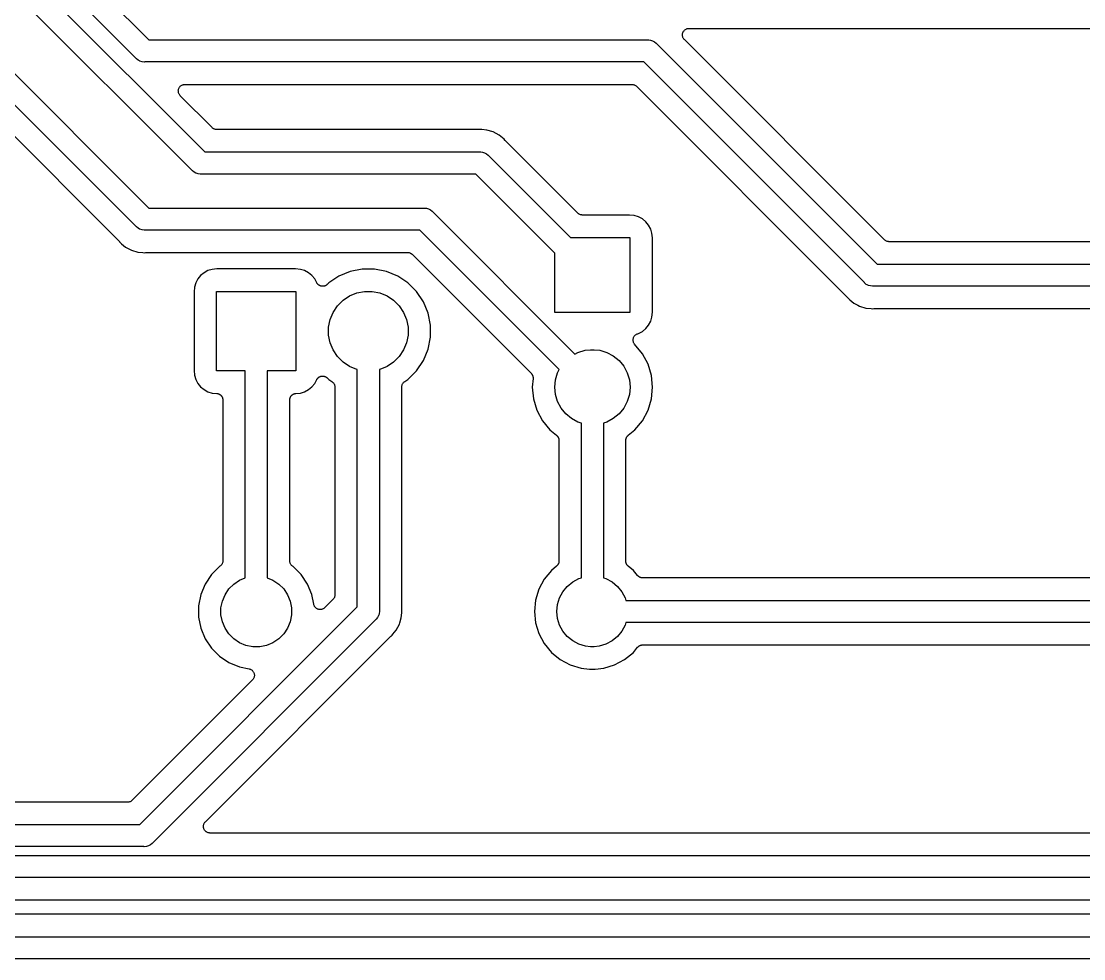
# Model space of a CAD drawing. Extents: x 37 to 187, y -133 to -79.
# Drawn here: x 84.84 to 108.93, y -132.33 to -111.09 of the extents above; entities that cross this region are included whole.
import ezdxf

# ---------------------------------------------------------------- set-up
doc = ezdxf.new("R2010")
doc.units = 0
doc.header["$MEASUREMENT"] = 0
doc.layers.add('BLACK', color=7, linetype='CONTINUOUS')

msp = doc.modelspace()

# ---------------------------------------------------------------- linework, layer by layer
at = {"layer": 'BLACK', "linetype": 'CONTINUOUS'}
for p, q in [((82.8, -107.846), (89.0036, -114.05)), ((84.07, -107.846), (87.7336, -111.51)), ((88.7145, -114.468), (82.3819, -108.135)), ((87.4445, -111.928), (83.6519, -108.135)), ((81.53, -109.116), (87.7336, -115.32)), ((87.4445, -115.738), (81.28, -109.574)), ((81.3861, -110.398), (87.0625, -116.074)), ((99.8768, -111.291), (99.8879, -111.282)), ((99.8879, -111.282), (99.8991, -111.273)), ((99.8991, -111.273), (99.8993, -111.273)), ((99.8993, -111.273), (99.8995, -111.273)), ((99.8995, -111.273), (99.9121, -111.266)), ((99.9121, -111.266), (99.9249, -111.259)), ((99.9249, -111.259), (99.9252, -111.259)), ((99.9252, -111.259), (99.9254, -111.259)), ((99.9254, -111.259), (99.9392, -111.255)), ((99.9392, -111.255), (99.953, -111.251)), ((99.953, -111.251), (99.9532, -111.251)), ((99.9532, -111.251), (99.9535, -111.251)), ((99.9535, -111.251), (99.9678, -111.249)), ((99.9678, -111.249), (99.9821, -111.248)), ((99.9821, -111.248), (181.234, -111.248)), ((87.7336, -111.51), (99.0477, -111.51)), ((99.0477, -111.51), (99.06, -111.509)), ((99.06, -111.509), (99.0723, -111.51)), ((99.0723, -111.51), (99.109, -111.514)), ((99.109, -111.514), (99.1561, -111.528)), ((99.8321, -111.396), (99.8337, -111.382)), ((99.8321, -111.397), (99.8321, -111.396)), ((99.8334, -111.411), (99.8321, -111.397)), ((99.8321, -111.397), (99.8321, -111.397)), ((99.8347, -111.426), (99.8334, -111.411)), ((99.8337, -111.382), (99.8352, -111.368)), ((99.8348, -111.426), (99.8347, -111.426)), ((99.8347, -111.426), (99.8347, -111.426)), ((99.8389, -111.44), (99.8348, -111.426)), ((99.8352, -111.368), (99.8353, -111.367)), ((99.8352, -111.368), (99.8352, -111.368)), ((99.8353, -111.367), (99.8396, -111.353)), ((99.8428, -111.454), (99.8389, -111.44)), ((99.8396, -111.353), (99.8438, -111.34)), ((99.843, -111.454), (99.8428, -111.454)), ((99.8497, -111.467), (99.843, -111.454)), ((99.843, -111.454), (99.843, -111.454)), ((99.8438, -111.34), (99.8439, -111.34)), ((99.8439, -111.34), (99.844, -111.339)), ((99.844, -111.339), (99.851, -111.327)), ((99.8563, -111.48), (99.8497, -111.467)), ((99.851, -111.327), (99.8577, -111.314)), ((99.8565, -111.48), (99.8563, -111.48)), ((99.8566, -111.48), (99.8565, -111.48)), ((99.8656, -111.491), (99.8566, -111.48)), ((99.8577, -111.314), (99.8579, -111.314)), ((99.8579, -111.314), (99.858, -111.314)), ((99.858, -111.314), (99.8672, -111.303)), ((99.8746, -111.503), (99.8656, -111.491)), ((99.8672, -111.303), (99.8764, -111.292)), ((99.8749, -111.503), (99.8746, -111.503)), ((99.875, -111.503), (99.8749, -111.503)), ((99.8749, -111.503), (99.8749, -111.503)), ((99.876, -111.504), (99.875, -111.503)), ((104.41, -116.038), (99.876, -111.504)), ((99.8764, -111.292), (99.8766, -111.291)), ((99.8766, -111.291), (99.8768, -111.291)), ((99.1561, -111.528), (99.1996, -111.551)), ((99.1996, -111.551), (99.2376, -111.582)), ((99.2376, -111.582), (99.2455, -111.592)), ((99.2455, -111.592), (104.244, -116.59)), ((87.4524, -111.938), (87.4445, -111.928)), ((87.4904, -111.969), (87.4524, -111.938)), ((87.5226, -111.986), (87.4904, -111.969)), ((87.5339, -111.992), (87.5226, -111.986)), ((87.581, -112.006), (87.5339, -111.992)), ((87.63, -112.011), (87.581, -112.006)), ((87.6423, -112.01), (87.63, -112.011)), ((98.9564, -112.01), (87.6423, -112.01)), ((103.955, -117.008), (98.9564, -112.01)), ((88.4021, -112.666), (88.4037, -112.652)), ((88.4021, -112.667), (88.4021, -112.666)), ((88.4034, -112.681), (88.4021, -112.667)), ((88.4021, -112.667), (88.4021, -112.667)), ((88.4047, -112.696), (88.4034, -112.681)), ((88.4037, -112.652), (88.4052, -112.638)), ((88.4048, -112.696), (88.4047, -112.696)), ((88.4047, -112.696), (88.4047, -112.696)), ((88.4089, -112.71), (88.4048, -112.696)), ((88.4052, -112.638), (88.4053, -112.637)), ((88.4052, -112.638), (88.4052, -112.638)), ((88.4053, -112.637), (88.4096, -112.623)), ((88.4128, -112.724), (88.4089, -112.71)), ((88.4096, -112.623), (88.4138, -112.61)), ((88.413, -112.724), (88.4128, -112.724)), ((88.4197, -112.737), (88.413, -112.724)), ((88.413, -112.724), (88.413, -112.724)), ((88.4138, -112.61), (88.4139, -112.61)), ((88.4139, -112.61), (88.414, -112.609)), ((88.414, -112.609), (88.421, -112.597)), ((88.421, -112.597), (88.4277, -112.584)), ((88.4277, -112.584), (88.4279, -112.584)), ((88.4279, -112.584), (88.428, -112.584)), ((88.428, -112.584), (88.4372, -112.573)), ((88.4372, -112.573), (88.4464, -112.562)), ((88.4464, -112.562), (88.4466, -112.561)), ((88.4466, -112.561), (88.4468, -112.561)), ((88.4468, -112.561), (88.4579, -112.552)), ((88.4579, -112.552), (88.4691, -112.543)), ((88.4691, -112.543), (88.4693, -112.543)), ((88.4693, -112.543), (88.4695, -112.543)), ((88.4695, -112.543), (88.4821, -112.536)), ((88.4821, -112.536), (88.4949, -112.529)), ((88.4949, -112.529), (88.4952, -112.529)), ((88.4952, -112.529), (88.4954, -112.529)), ((88.4954, -112.529), (88.5092, -112.525)), ((88.5092, -112.525), (88.523, -112.521)), ((88.523, -112.521), (88.5232, -112.521)), ((88.5232, -112.521), (88.5235, -112.521)), ((88.5235, -112.521), (88.5378, -112.519)), ((88.5378, -112.519), (88.5521, -112.518)), ((88.5521, -112.518), (98.6839, -112.518)), ((98.6839, -112.518), (98.6844, -112.518)), ((98.6844, -112.518), (98.6844, -112.518)), ((98.6844, -112.518), (98.6844, -112.518)), ((98.6844, -112.518), (98.686, -112.518)), ((98.686, -112.518), (98.6997, -112.52)), ((98.6997, -112.52), (98.7135, -112.521)), ((98.7135, -112.521), (98.7143, -112.521)), ((98.7143, -112.521), (98.7151, -112.521)), ((98.7151, -112.521), (98.7282, -112.525)), ((98.7282, -112.525), (98.7415, -112.53)), ((98.7415, -112.53), (98.7422, -112.53)), ((98.7422, -112.53), (98.743, -112.53)), ((98.743, -112.53), (98.7551, -112.537)), ((98.7551, -112.537), (98.7673, -112.543)), ((98.7673, -112.543), (98.7679, -112.544)), ((98.7679, -112.544), (98.7686, -112.544)), ((98.7686, -112.544), (98.7793, -112.553)), ((98.7793, -112.553), (98.79, -112.562)), ((98.79, -112.562), (103.572, -117.344)), ((88.4263, -112.75), (88.4197, -112.737)), ((88.4265, -112.75), (88.4263, -112.75)), ((88.4266, -112.75), (88.4265, -112.75)), ((88.4356, -112.761), (88.4266, -112.75)), ((88.4446, -112.773), (88.4356, -112.761)), ((88.4449, -112.773), (88.4446, -112.773)), ((88.445, -112.773), (88.4449, -112.773)), ((88.4449, -112.773), (88.4449, -112.773)), ((88.446, -112.774), (88.445, -112.773)), ((89.17, -113.498), (88.446, -112.774)), ((89.1807, -113.507), (89.17, -113.498)), ((89.1914, -113.516), (89.1807, -113.507)), ((89.1921, -113.516), (89.1914, -113.516)), ((89.1927, -113.517), (89.1921, -113.516)), ((89.2049, -113.523), (89.1927, -113.517)), ((89.217, -113.53), (89.2049, -113.523)), ((89.2178, -113.53), (89.217, -113.53)), ((89.2185, -113.53), (89.2178, -113.53)), ((89.2318, -113.535), (89.2185, -113.53)), ((89.2449, -113.539), (89.2318, -113.535)), ((89.2457, -113.539), (89.2449, -113.539)), ((89.2465, -113.539), (89.2457, -113.539)), ((89.2603, -113.54), (89.2465, -113.539)), ((89.274, -113.542), (89.2603, -113.54)), ((89.2755, -113.542), (89.274, -113.542)), ((89.2756, -113.542), (89.2755, -113.542)), ((89.2761, -113.542), (89.2756, -113.542)), ((89.2756, -113.542), (89.2756, -113.542)), ((95.2054, -113.542), (89.2761, -113.542)), ((95.2117, -113.541), (95.2054, -113.542)), ((95.218, -113.541), (95.2117, -113.541)), ((95.2201, -113.541), (95.218, -113.541)), ((95.25, -113.538), (95.2201, -113.541)), ((95.2799, -113.541), (95.25, -113.538)), ((95.3986, -113.553), (95.2799, -113.541)), ((95.2799, -113.541), (95.2799, -113.541)), ((95.5415, -113.596), (95.3986, -113.553)), ((95.6732, -113.667), (95.5415, -113.596)), ((95.7886, -113.761), (95.6732, -113.667)), ((95.8076, -113.785), (95.7886, -113.761)), ((95.8121, -113.789), (95.8076, -113.785)), ((95.8161, -113.794), (95.8121, -113.789)), ((95.8175, -113.796), (95.8161, -113.794)), ((97.4569, -115.435), (95.8175, -113.796)), ((89.0036, -114.05), (95.2377, -114.05)), ((95.2377, -114.05), (95.25, -114.049)), ((95.25, -114.049), (95.2623, -114.05)), ((95.2623, -114.05), (95.299, -114.054)), ((95.299, -114.054), (95.3461, -114.068)), ((95.3461, -114.068), (95.3896, -114.091)), ((95.3896, -114.091), (95.4276, -114.122)), ((95.4276, -114.122), (95.4355, -114.132)), ((95.4355, -114.132), (97.2936, -115.99)), ((88.7224, -114.478), (88.7145, -114.468)), ((88.7604, -114.509), (88.7224, -114.478)), ((88.7984, -114.529), (88.7604, -114.509)), ((88.8039, -114.532), (88.7984, -114.529)), ((88.851, -114.546), (88.8039, -114.532)), ((88.9, -114.551), (88.851, -114.546)), ((88.9123, -114.55), (88.9, -114.551)), ((95.1464, -114.55), (88.9123, -114.55)), ((96.94, -116.344), (95.1464, -114.55)), ((87.7336, -115.32), (93.9677, -115.32)), ((93.9677, -115.32), (93.98, -115.319)), ((93.98, -115.319), (93.9923, -115.32)), ((93.9923, -115.32), (94.029, -115.324)), ((94.029, -115.324), (94.0761, -115.338)), ((94.0761, -115.338), (94.1196, -115.361)), ((94.1196, -115.361), (94.1576, -115.392)), ((94.1576, -115.392), (94.1655, -115.402)), ((94.1655, -115.402), (97.3923, -118.629)), ((97.4676, -115.444), (97.4569, -115.435)), ((97.4782, -115.453), (97.4676, -115.444)), ((97.4789, -115.453), (97.4782, -115.453)), ((97.4795, -115.453), (97.4789, -115.453)), ((97.4917, -115.46), (97.4795, -115.453)), ((97.5038, -115.467), (97.4917, -115.46)), ((97.5046, -115.467), (97.5038, -115.467)), ((97.5053, -115.467), (97.5046, -115.467)), ((97.5186, -115.471), (97.5053, -115.467)), ((97.5317, -115.476), (97.5186, -115.471)), ((97.5325, -115.476), (97.5317, -115.476)), ((97.5333, -115.476), (97.5325, -115.476)), ((97.5471, -115.477), (97.5333, -115.476)), ((97.5608, -115.479), (97.5471, -115.477)), ((97.5624, -115.479), (97.5608, -115.479)), ((97.5629, -115.479), (97.5624, -115.479)), ((97.5624, -115.479), (97.5624, -115.479)), ((97.5624, -115.479), (97.5624, -115.479)), ((98.6326, -115.479), (97.5629, -115.479)), ((98.7396, -115.489), (98.6326, -115.479)), ((98.8353, -115.518), (98.7396, -115.489)), ((98.9236, -115.566), (98.8353, -115.518)), ((99.0009, -115.629), (98.9236, -115.566)), ((87.4524, -115.748), (87.4445, -115.738)), ((87.4904, -115.779), (87.4524, -115.748)), ((87.5222, -115.796), (87.4904, -115.779)), ((87.5339, -115.802), (87.5222, -115.796)), ((87.581, -115.816), (87.5339, -115.802)), ((87.63, -115.821), (87.581, -115.816)), ((87.6423, -115.82), (87.63, -115.821)), ((93.8764, -115.82), (87.6423, -115.82)), ((97.0388, -118.982), (93.8764, -115.82)), ((99.0644, -115.706), (99.0009, -115.629)), ((99.1116, -115.795), (99.0644, -115.706)), ((99.1406, -115.89), (99.1116, -115.795)), ((87.0625, -116.074), (87.0639, -116.076)), ((87.0639, -116.076), (87.0679, -116.081)), ((87.0679, -116.081), (87.0724, -116.085)), ((87.0724, -116.085), (87.0914, -116.109)), ((97.2936, -115.99), (98.64, -115.99)), ((98.64, -115.99), (98.64, -117.69)), ((99.1512, -115.997), (99.1406, -115.89)), ((99.1512, -117.683), (99.1512, -115.997)), ((104.421, -116.047), (104.41, -116.038)), ((104.431, -116.056), (104.421, -116.047)), ((104.432, -116.056), (104.431, -116.056)), ((104.433, -116.057), (104.432, -116.056)), ((104.445, -116.063), (104.433, -116.057)), ((104.457, -116.07), (104.445, -116.063)), ((104.458, -116.07), (104.457, -116.07)), ((104.472, -116.075), (104.458, -116.07)), ((104.458, -116.07), (104.458, -116.07)), ((104.485, -116.079), (104.472, -116.075)), ((104.486, -116.079), (104.485, -116.079)), ((104.5, -116.08), (104.486, -116.079)), ((104.486, -116.079), (104.486, -116.079)), ((104.514, -116.082), (104.5, -116.08)), ((104.516, -116.082), (104.514, -116.082)), ((129.305, -116.082), (104.516, -116.082)), ((104.516, -116.082), (104.516, -116.082)), ((104.516, -116.082), (104.516, -116.082)), ((104.516, -116.082), (104.516, -116.082)), ((87.0914, -116.109), (87.1146, -116.128)), ((87.1146, -116.128), (87.1148, -116.128)), ((87.1148, -116.128), (87.2068, -116.203)), ((87.2068, -116.203), (87.3385, -116.274)), ((87.3385, -116.274), (87.4814, -116.317)), ((87.4814, -116.317), (87.6001, -116.329)), ((87.6001, -116.329), (87.6001, -116.329)), ((87.6001, -116.329), (87.63, -116.332)), ((87.63, -116.332), (87.6599, -116.329)), ((87.6599, -116.329), (87.662, -116.329)), ((87.662, -116.329), (87.6683, -116.329)), ((87.6683, -116.329), (87.6746, -116.328)), ((87.6746, -116.328), (93.6039, -116.328)), ((93.6039, -116.328), (93.6044, -116.328)), ((93.6044, -116.328), (93.6044, -116.328)), ((93.6044, -116.328), (93.6044, -116.328)), ((93.6044, -116.328), (93.606, -116.328)), ((93.606, -116.328), (93.6197, -116.33)), ((93.6197, -116.33), (93.6335, -116.331)), ((93.6335, -116.331), (93.6343, -116.331)), ((93.6343, -116.331), (93.6351, -116.331)), ((93.6351, -116.331), (93.6482, -116.335)), ((93.6482, -116.335), (93.6615, -116.34)), ((93.6615, -116.34), (93.6622, -116.34)), ((93.6622, -116.34), (93.663, -116.34)), ((93.663, -116.34), (93.6751, -116.347)), ((93.6751, -116.347), (93.6873, -116.353)), ((93.6873, -116.353), (93.6879, -116.354)), ((93.6879, -116.354), (93.6886, -116.354)), ((93.6886, -116.354), (93.6993, -116.363)), ((93.6993, -116.363), (93.71, -116.372)), ((93.71, -116.372), (96.4015, -119.063)), ((96.94, -117.69), (96.94, -116.344)), ((88.9864, -116.786), (88.9091, -116.849)), ((89.0747, -116.738), (88.9864, -116.786)), ((89.1704, -116.709), (89.0747, -116.738)), ((89.2774, -116.699), (89.1704, -116.709)), ((91.0626, -116.699), (89.2774, -116.699)), ((91.1696, -116.709), (91.0626, -116.699)), ((91.2653, -116.738), (91.1696, -116.709)), ((91.3536, -116.786), (91.2653, -116.738)), ((91.4309, -116.849), (91.3536, -116.786)), ((92.2993, -116.756), (92.0431, -116.862)), ((92.5713, -116.702), (92.2993, -116.756)), ((92.8487, -116.702), (92.5713, -116.702)), ((93.1207, -116.756), (92.8487, -116.702)), ((93.3769, -116.862), (93.1207, -116.756)), ((104.244, -116.59), (129.96, -116.59)), ((88.7984, -117.015), (88.7694, -117.11)), ((88.8456, -116.926), (88.7984, -117.015)), ((88.9091, -116.849), (88.8456, -116.926)), ((91.4944, -116.926), (91.4309, -116.849)), ((91.5412, -117.014), (91.4944, -116.926)), ((91.545, -117.02), (91.5412, -117.014)), ((91.5483, -117.026), (91.545, -117.02)), ((91.5531, -117.032), (91.5483, -117.026)), ((91.5574, -117.038), (91.5531, -117.032)), ((91.5623, -117.043), (91.5574, -117.038)), ((91.5667, -117.049), (91.5623, -117.043)), ((91.5726, -117.053), (91.5667, -117.049)), ((91.5781, -117.059), (91.5726, -117.053)), ((91.5839, -117.063), (91.5781, -117.059)), ((91.5892, -117.067), (91.5839, -117.063)), ((91.7612, -117.064), (91.7552, -117.069)), ((91.7677, -117.06), (91.7612, -117.064)), ((91.7726, -117.055), (91.7677, -117.06)), ((91.7781, -117.051), (91.7726, -117.055)), ((91.7795, -117.049), (91.7781, -117.051)), ((91.8125, -117.016), (91.7795, -117.049)), ((92.0431, -116.862), (91.8125, -117.016)), ((93.6075, -117.016), (93.3769, -116.862)), ((93.8037, -117.212), (93.6075, -117.016)), ((103.962, -117.018), (103.955, -117.008)), ((104, -117.049), (103.962, -117.018)), ((104.042, -117.071), (104, -117.049)), ((88.7694, -117.11), (88.7588, -117.217)), ((88.7588, -117.217), (88.7588, -119.003)), ((89.27, -119.01), (89.27, -117.21)), ((89.27, -117.21), (91.07, -117.21)), ((91.07, -117.21), (91.07, -119.01)), ((91.596, -117.071), (91.5892, -117.067)), ((91.6024, -117.075), (91.596, -117.071)), ((91.6088, -117.078), (91.6024, -117.075)), ((91.6149, -117.081), (91.6088, -117.078)), ((91.6223, -117.084), (91.6149, -117.081)), ((91.6294, -117.087), (91.6223, -117.084)), ((91.6362, -117.088), (91.6294, -117.087)), ((91.6428, -117.09), (91.6362, -117.088)), ((91.6505, -117.091), (91.6428, -117.09)), ((91.6581, -117.092), (91.6505, -117.091)), ((91.665, -117.092), (91.6581, -117.092)), ((91.6719, -117.093), (91.665, -117.092)), ((91.6796, -117.092), (91.6719, -117.093)), ((91.6874, -117.093), (91.6796, -117.092)), ((91.6942, -117.091), (91.6874, -117.093)), ((91.7011, -117.091), (91.6942, -117.091)), ((91.7085, -117.088), (91.7011, -117.091)), ((91.7161, -117.087), (91.7085, -117.088)), ((91.7226, -117.084), (91.7161, -117.087)), ((91.7292, -117.082), (91.7226, -117.084)), ((91.7361, -117.079), (91.7292, -117.082)), ((91.7433, -117.076), (91.7361, -117.079)), ((91.749, -117.072), (91.7433, -117.076)), ((91.7552, -117.069), (91.749, -117.072)), ((92.2837, -117.312), (92.4475, -117.245)), ((92.4475, -117.245), (92.6214, -117.21)), ((92.6214, -117.21), (92.7986, -117.21)), ((92.7986, -117.21), (92.9725, -117.245)), ((92.9725, -117.245), (93.1363, -117.312)), ((93.9578, -117.443), (93.8037, -117.212)), ((104.044, -117.072), (104.042, -117.071)), ((104.091, -117.086), (104.044, -117.072)), ((104.14, -117.091), (104.091, -117.086)), ((104.152, -117.09), (104.14, -117.091)), ((129.96, -117.09), (104.152, -117.09)), ((91.9124, -117.684), (92.0109, -117.536)), ((92.0109, -117.536), (92.1363, -117.411)), ((92.1363, -117.411), (92.2837, -117.312)), ((93.1363, -117.312), (93.2837, -117.411)), ((93.2837, -117.411), (93.4091, -117.536)), ((93.4091, -117.536), (93.5076, -117.684)), ((94.0639, -117.699), (93.9578, -117.443)), ((103.572, -117.344), (103.574, -117.346)), ((103.574, -117.346), (103.578, -117.351)), ((103.578, -117.351), (103.582, -117.355)), ((103.582, -117.355), (103.601, -117.379)), ((103.601, -117.379), (103.625, -117.398)), ((103.625, -117.398), (103.625, -117.398)), ((103.625, -117.398), (103.717, -117.473)), ((103.717, -117.473), (103.81, -117.523)), ((103.81, -117.523), (103.849, -117.544)), ((103.849, -117.544), (103.991, -117.587)), ((91.8446, -117.847), (91.9124, -117.684)), ((93.5076, -117.684), (93.5754, -117.847)), ((94.118, -117.971), (94.0639, -117.699)), ((98.64, -117.69), (96.94, -117.69)), ((99.1406, -117.79), (99.1512, -117.683)), ((103.991, -117.587), (104.11, -117.599)), ((104.11, -117.599), (104.11, -117.599)), ((104.11, -117.599), (104.14, -117.602)), ((104.14, -117.602), (104.17, -117.599)), ((104.17, -117.599), (104.172, -117.599)), ((104.172, -117.599), (104.178, -117.599)), ((104.178, -117.599), (104.185, -117.598)), ((104.185, -117.598), (129.305, -117.598)), ((91.81, -118.021), (91.8446, -117.847)), ((91.81, -118.199), (91.81, -118.021)), ((93.5754, -117.847), (93.61, -118.021)), ((93.61, -118.021), (93.61, -118.199)), ((94.118, -118.249), (94.118, -117.971)), ((99.0009, -118.051), (99.0644, -117.974)), ((99.0644, -117.974), (99.1116, -117.885)), ((99.1116, -117.885), (99.1406, -117.79)), ((91.8446, -118.373), (91.81, -118.199)), ((93.61, -118.199), (93.5754, -118.373)), ((94.0639, -118.521), (94.118, -118.249)), ((98.7165, -118.28), (98.7194, -118.266)), ((98.7194, -118.266), (98.7195, -118.266)), ((98.7195, -118.266), (98.7196, -118.265)), ((98.7196, -118.265), (98.7251, -118.252)), ((98.7251, -118.252), (98.7307, -118.239)), ((98.7307, -118.239), (98.7309, -118.239)), ((98.7309, -118.239), (98.7311, -118.238)), ((98.7311, -118.238), (98.7391, -118.226)), ((98.7391, -118.226), (98.747, -118.215)), ((98.747, -118.215), (98.7473, -118.214)), ((98.7473, -118.214), (98.7475, -118.214)), ((98.7475, -118.214), (98.7577, -118.204)), ((98.7577, -118.204), (98.7678, -118.194)), ((98.7678, -118.194), (98.7681, -118.194)), ((98.7681, -118.194), (98.7684, -118.193)), ((98.7684, -118.193), (98.7803, -118.186)), ((98.7803, -118.186), (98.7921, -118.178)), ((98.7921, -118.178), (98.7925, -118.178)), ((98.7925, -118.178), (98.7928, -118.177)), ((98.7928, -118.177), (98.8061, -118.172)), ((98.8061, -118.172), (98.8192, -118.167)), ((98.8192, -118.167), (98.8353, -118.162)), ((98.8353, -118.162), (98.9236, -118.114)), ((98.9236, -118.114), (99.0009, -118.051)), ((91.9124, -118.536), (91.8446, -118.373)), ((93.5754, -118.373), (93.5076, -118.536)), ((98.7133, -118.323), (98.7134, -118.309)), ((98.7134, -118.323), (98.7133, -118.323)), ((98.7134, -118.309), (98.7135, -118.295)), ((98.7134, -118.324), (98.7134, -118.323)), ((98.716, -118.338), (98.7134, -118.324)), ((98.7135, -118.295), (98.7136, -118.294)), ((98.7136, -118.294), (98.7165, -118.28)), ((98.7136, -118.294), (98.7136, -118.294)), ((98.7187, -118.352), (98.716, -118.338)), ((98.7188, -118.352), (98.7187, -118.352)), ((98.7189, -118.353), (98.7188, -118.352)), ((98.7242, -118.366), (98.7189, -118.353)), ((98.7295, -118.379), (98.7242, -118.366)), ((98.7297, -118.379), (98.7295, -118.379)), ((98.7299, -118.38), (98.7297, -118.379)), ((98.7378, -118.392), (98.7299, -118.38)), ((98.7455, -118.404), (98.7378, -118.392)), ((98.7459, -118.404), (98.7455, -118.404)), ((98.746, -118.404), (98.7459, -118.404)), ((98.7459, -118.404), (98.7459, -118.404)), ((98.7468, -118.405), (98.746, -118.404)), ((98.9246, -118.622), (98.7468, -118.405)), ((92.0109, -118.684), (91.9124, -118.536)), ((92.1363, -118.809), (92.0109, -118.684)), ((93.4091, -118.684), (93.2837, -118.809)), ((93.5076, -118.536), (93.4091, -118.684)), ((93.9578, -118.777), (94.0639, -118.521)), ((97.3923, -118.629), (97.4631, -118.591)), ((97.4631, -118.591), (97.6234, -118.542)), ((97.6234, -118.542), (97.7483, -118.53)), ((97.7483, -118.53), (97.8317, -118.53)), ((97.8317, -118.53), (97.9566, -118.542)), ((97.9566, -118.542), (98.1169, -118.591)), ((98.1169, -118.591), (98.2645, -118.67)), ((98.2645, -118.67), (98.3939, -118.776)), ((99.0507, -118.858), (98.9246, -118.622)), ((92.2837, -118.908), (92.1363, -118.809)), ((92.4475, -118.975), (92.2837, -118.908)), ((92.46, -118.978), (92.4475, -118.975)), ((92.46, -124.356), (92.46, -118.978)), ((92.9725, -118.975), (92.96, -118.978)), ((92.96, -118.978), (92.96, -124.448)), ((93.1363, -118.908), (92.9725, -118.975)), ((93.2837, -118.809), (93.1363, -118.908)), ((93.8037, -119.008), (93.9578, -118.777)), ((97.0009, -119.053), (97.0388, -118.982)), ((98.3939, -118.776), (98.5002, -118.905)), ((98.5002, -118.905), (98.5791, -119.053)), ((99.1283, -119.114), (99.0507, -118.858)), ((88.7588, -119.003), (88.7694, -119.11)), ((88.7694, -119.11), (88.7984, -119.205)), ((88.7984, -119.205), (88.8456, -119.294)), ((89.92, -119.01), (89.27, -119.01)), ((89.92, -123.698), (89.92, -119.01)), ((91.07, -119.01), (90.42, -119.01)), ((90.42, -119.01), (90.42, -123.698)), ((91.4944, -119.294), (91.5412, -119.206)), ((91.5412, -119.206), (91.5422, -119.204)), ((91.5422, -119.204), (91.5461, -119.199)), ((91.5461, -119.199), (91.5494, -119.193)), ((91.5494, -119.193), (91.5544, -119.187)), ((91.5544, -119.187), (91.5588, -119.18)), ((91.5588, -119.18), (91.5637, -119.175)), ((91.5637, -119.175), (91.5682, -119.17)), ((91.5682, -119.17), (91.5742, -119.165)), ((91.5742, -119.165), (91.5797, -119.16)), ((91.5797, -119.16), (91.5855, -119.156)), ((91.5855, -119.156), (91.5909, -119.152)), ((91.5909, -119.152), (91.5978, -119.148)), ((91.5978, -119.148), (91.6043, -119.144)), ((91.6043, -119.144), (91.6107, -119.141)), ((91.6107, -119.141), (91.6168, -119.138)), ((91.6168, -119.138), (91.6242, -119.136)), ((91.6242, -119.136), (91.6314, -119.133)), ((91.6314, -119.133), (91.6382, -119.132)), ((91.6382, -119.132), (91.6449, -119.13)), ((91.6449, -119.13), (91.6526, -119.129)), ((91.6526, -119.129), (91.6602, -119.127)), ((91.6602, -119.127), (91.6671, -119.127)), ((91.6671, -119.127), (91.674, -119.127)), ((91.674, -119.127), (91.6817, -119.128)), ((91.6817, -119.128), (91.6895, -119.128)), ((91.6895, -119.128), (91.6962, -119.129)), ((91.6962, -119.129), (91.7031, -119.13)), ((91.7031, -119.13), (91.7105, -119.132)), ((91.7105, -119.132), (91.7181, -119.134)), ((91.7181, -119.134), (91.7245, -119.136)), ((91.7245, -119.136), (91.7311, -119.138)), ((91.7311, -119.138), (91.738, -119.142)), ((91.738, -119.142), (91.7451, -119.145)), ((91.7451, -119.145), (91.7508, -119.149)), ((91.7508, -119.149), (91.7569, -119.152)), ((91.7569, -119.152), (91.7629, -119.157)), ((91.7629, -119.157), (91.7693, -119.161)), ((91.7693, -119.161), (91.7742, -119.166)), ((91.7742, -119.166), (91.7795, -119.171)), ((91.7795, -119.171), (91.8125, -119.204)), ((91.8125, -119.204), (91.8853, -119.252)), ((93.5347, -119.252), (93.6075, -119.204)), ((93.6075, -119.204), (93.8037, -119.008)), ((96.4015, -119.063), (96.403, -119.065)), ((96.403, -119.065), (96.4071, -119.07)), ((96.4071, -119.07), (96.4117, -119.075)), ((96.4117, -119.075), (96.4162, -119.082)), ((96.4162, -119.082), (96.4212, -119.088)), ((96.4212, -119.088), (96.4243, -119.094)), ((96.4243, -119.094), (96.4279, -119.099)), ((96.4447, -119.184), (96.4254, -119.38)), ((96.4279, -119.099), (96.431, -119.107)), ((96.431, -119.107), (96.4347, -119.114)), ((96.4347, -119.114), (96.4365, -119.12)), ((96.4365, -119.12), (96.439, -119.126)), ((96.439, -119.126), (96.4406, -119.134)), ((96.4406, -119.134), (96.4429, -119.142)), ((96.4429, -119.142), (96.4434, -119.149)), ((96.4434, -119.149), (96.4447, -119.155)), ((96.4447, -119.155), (96.4447, -119.163)), ((96.4447, -119.163), (96.4454, -119.171)), ((96.4454, -119.171), (96.4447, -119.178)), ((96.4447, -119.178), (96.4447, -119.184)), ((96.9359, -119.38), (96.9523, -119.213)), ((96.9523, -119.213), (97.0009, -119.053)), ((98.5791, -119.053), (98.6277, -119.213)), ((98.6277, -119.213), (98.6441, -119.38)), ((99.1546, -119.38), (99.1283, -119.114)), ((88.8456, -119.294), (88.9091, -119.371)), ((88.9091, -119.371), (88.9864, -119.434)), ((88.9864, -119.434), (89.0747, -119.482)), ((91.2653, -119.482), (91.3536, -119.434)), ((91.3536, -119.434), (91.4309, -119.371)), ((91.4309, -119.371), (91.4944, -119.294)), ((91.8853, -119.252), (91.8858, -119.253)), ((91.8858, -119.253), (91.8859, -119.253)), ((91.8859, -119.253), (91.8859, -119.253)), ((91.8859, -119.253), (91.8871, -119.254)), ((91.8871, -119.254), (91.8977, -119.262)), ((91.8977, -119.262), (91.9084, -119.271)), ((91.9084, -119.271), (91.9089, -119.272)), ((91.9089, -119.272), (91.9094, -119.272)), ((91.9094, -119.272), (91.9181, -119.283)), ((91.9181, -119.283), (91.9269, -119.294)), ((91.9269, -119.294), (91.9273, -119.295)), ((91.9273, -119.295), (91.9277, -119.295)), ((91.9277, -119.295), (91.9341, -119.308)), ((91.9341, -119.308), (91.9407, -119.32)), ((91.9407, -119.32), (91.9409, -119.321)), ((91.9409, -119.321), (91.9412, -119.321)), ((91.9412, -119.321), (91.9451, -119.335)), ((91.9451, -119.335), (91.9491, -119.348)), ((91.9491, -119.348), (91.9492, -119.349)), ((91.9492, -119.349), (91.9494, -119.349)), ((91.9494, -119.349), (91.9506, -119.363)), ((91.9506, -119.363), (91.952, -119.377)), ((91.952, -119.377), (91.952, -124.084)), ((93.468, -119.375), (93.4696, -119.361)), ((93.468, -119.376), (93.468, -119.375)), ((93.468, -119.377), (93.468, -119.376)), ((93.468, -119.376), (93.468, -119.376)), ((93.468, -119.376), (93.468, -119.376)), ((93.468, -124.415), (93.468, -119.377)), ((93.4696, -119.361), (93.471, -119.347)), ((93.471, -119.347), (93.4712, -119.347)), ((93.4712, -119.347), (93.4713, -119.346)), ((93.4713, -119.346), (93.4755, -119.333)), ((93.4755, -119.333), (93.4796, -119.319)), ((93.4796, -119.319), (93.4799, -119.319)), ((93.4799, -119.319), (93.4801, -119.318)), ((93.4801, -119.318), (93.4868, -119.306)), ((93.4868, -119.306), (93.4934, -119.294)), ((93.4934, -119.294), (93.4939, -119.293)), ((93.4939, -119.293), (93.4942, -119.292)), ((93.4942, -119.292), (93.5032, -119.282)), ((93.5032, -119.282), (93.512, -119.271)), ((93.512, -119.271), (93.5126, -119.27)), ((93.5126, -119.27), (93.513, -119.27)), ((93.513, -119.27), (93.5239, -119.261)), ((93.5239, -119.261), (93.5347, -119.252)), ((96.4254, -119.38), (96.4517, -119.646)), ((96.9523, -119.547), (96.9359, -119.38)), ((98.6441, -119.38), (98.6277, -119.547)), ((99.1283, -119.646), (99.1546, -119.38)), ((89.0747, -119.482), (89.1704, -119.511)), ((89.1704, -119.511), (89.2767, -119.521)), ((89.2767, -119.521), (89.2788, -119.521)), ((89.2788, -119.521), (89.2854, -119.523)), ((89.2854, -119.523), (89.2922, -119.523)), ((89.2922, -119.523), (89.2997, -119.526)), ((89.2997, -119.526), (89.3074, -119.527)), ((89.3074, -119.527), (89.3137, -119.53)), ((89.3137, -119.53), (89.3201, -119.532)), ((89.3201, -119.532), (89.3271, -119.536)), ((89.3271, -119.536), (89.3343, -119.539)), ((89.3343, -119.539), (89.3399, -119.543)), ((89.3399, -119.543), (89.3459, -119.546)), ((89.3459, -119.546), (89.352, -119.551)), ((89.352, -119.551), (89.3585, -119.556)), ((89.3585, -119.556), (89.3632, -119.56)), ((89.3632, -119.56), (89.3684, -119.565)), ((89.3684, -119.565), (89.3734, -119.571)), ((89.3734, -119.571), (89.3789, -119.576)), ((89.3789, -119.576), (89.3827, -119.582)), ((89.3827, -119.582), (89.3869, -119.587)), ((89.3869, -119.587), (89.3906, -119.594)), ((89.3906, -119.594), (89.395, -119.601)), ((89.395, -119.601), (89.3975, -119.607)), ((89.3975, -119.607), (89.4007, -119.613)), ((89.4007, -119.613), (89.403, -119.621)), ((89.403, -119.621), (89.4059, -119.628)), ((89.4059, -119.628), (89.4072, -119.635)), ((89.4072, -119.635), (89.4091, -119.641)), ((89.4091, -119.641), (89.4099, -119.649)), ((89.4099, -119.649), (89.4114, -119.657)), ((89.4114, -119.657), (89.4113, -119.664)), ((89.4113, -119.664), (89.412, -119.67)), ((89.412, -119.67), (89.412, -123.313)), ((90.928, -119.668), (90.9288, -119.662)), ((90.928, -119.67), (90.928, -119.668)), ((90.928, -123.313), (90.928, -119.67)), ((90.9288, -119.655), (90.9304, -119.647)), ((90.9288, -119.662), (90.9288, -119.655)), ((90.9304, -119.647), (90.9313, -119.639)), ((90.9313, -119.639), (90.9333, -119.633)), ((90.9333, -119.633), (90.9347, -119.626)), ((90.9347, -119.626), (90.9377, -119.619)), ((90.9377, -119.619), (90.9401, -119.611)), ((90.9401, -119.611), (90.9434, -119.605)), ((90.9434, -119.605), (90.946, -119.599)), ((90.946, -119.599), (90.9504, -119.593)), ((90.9504, -119.593), (90.9542, -119.586)), ((90.9542, -119.586), (90.9586, -119.58)), ((90.9586, -119.58), (90.9624, -119.575)), ((90.9624, -119.575), (90.968, -119.569)), ((90.968, -119.569), (90.9731, -119.563)), ((90.9731, -119.563), (90.9783, -119.559)), ((90.9783, -119.559), (90.9831, -119.554)), ((90.9831, -119.554), (90.9897, -119.55)), ((90.9897, -119.55), (90.9959, -119.545)), ((90.9959, -119.545), (91.0019, -119.542)), ((91.0019, -119.542), (91.0075, -119.538)), ((91.0075, -119.538), (91.0148, -119.535)), ((91.0148, -119.535), (91.0218, -119.531)), ((91.0218, -119.531), (91.0283, -119.529)), ((91.0283, -119.529), (91.0346, -119.527)), ((91.0346, -119.527), (91.0423, -119.525)), ((91.0423, -119.525), (91.0499, -119.523)), ((91.0499, -119.523), (91.0566, -119.522)), ((91.0566, -119.522), (91.0633, -119.521)), ((91.0633, -119.521), (91.1696, -119.511)), ((91.1696, -119.511), (91.2653, -119.482)), ((96.4517, -119.646), (96.5293, -119.902)), ((97.0009, -119.707), (96.9523, -119.547)), ((97.0798, -119.855), (97.0009, -119.707)), ((98.5791, -119.707), (98.5002, -119.855)), ((98.6277, -119.547), (98.5791, -119.707)), ((99.0507, -119.902), (99.1283, -119.646)), ((96.5293, -119.902), (96.6554, -120.138)), ((97.1861, -119.984), (97.0798, -119.855)), ((98.5002, -119.855), (98.3939, -119.984)), ((98.9246, -120.138), (99.0507, -119.902)), ((96.6554, -120.138), (96.8251, -120.345)), ((97.3155, -120.09), (97.1861, -119.984)), ((97.4631, -120.169), (97.3155, -120.09)), ((97.54, -120.192), (97.4631, -120.169)), ((97.54, -123.7), (97.54, -120.192)), ((98.1169, -120.169), (98.04, -120.192)), ((98.04, -120.192), (98.04, -123.7)), ((98.2645, -120.09), (98.1169, -120.169)), ((98.3939, -119.984), (98.2645, -120.09)), ((98.7549, -120.345), (98.9246, -120.138)), ((96.8251, -120.345), (96.9772, -120.47)), ((98.6028, -120.47), (98.7549, -120.345)), ((96.9772, -120.47), (96.9788, -120.471)), ((96.9788, -120.471), (96.9834, -120.476)), ((96.9834, -120.476), (96.9884, -120.48)), ((96.9884, -120.48), (96.9936, -120.486)), ((96.9936, -120.486), (96.9992, -120.492)), ((96.9992, -120.492), (97.0028, -120.498)), ((97.0028, -120.498), (97.0069, -120.503)), ((97.0069, -120.503), (97.0107, -120.51)), ((97.0107, -120.51), (97.0151, -120.517)), ((97.0151, -120.517), (97.0176, -120.523)), ((97.0176, -120.523), (97.0207, -120.528)), ((97.0207, -120.528), (97.023, -120.536)), ((97.023, -120.536), (97.026, -120.544)), ((97.026, -120.544), (97.0272, -120.55)), ((97.0272, -120.55), (97.0291, -120.557)), ((97.0291, -120.557), (97.0299, -120.565)), ((97.0299, -120.565), (97.0314, -120.572)), ((97.0314, -120.572), (97.0314, -120.579)), ((97.0314, -120.579), (97.032, -120.586)), ((97.032, -120.586), (97.032, -123.319)), ((98.548, -120.584), (98.5487, -120.577)), ((98.548, -120.586), (98.548, -120.584)), ((98.548, -123.319), (98.548, -120.586)), ((98.5487, -120.577), (98.5488, -120.57)), ((98.5488, -120.57), (98.5504, -120.562)), ((98.5504, -120.562), (98.5513, -120.554)), ((98.5513, -120.554), (98.5533, -120.548)), ((98.5533, -120.548), (98.5546, -120.542)), ((98.5546, -120.542), (98.5577, -120.534)), ((98.5577, -120.534), (98.5601, -120.527)), ((98.5601, -120.527), (98.5633, -120.521)), ((98.5633, -120.521), (98.5658, -120.515)), ((98.5658, -120.515), (98.5703, -120.508)), ((98.5703, -120.508), (98.5742, -120.501)), ((98.5742, -120.501), (98.5785, -120.496)), ((98.5785, -120.496), (98.5821, -120.49)), ((98.5821, -120.49), (98.5878, -120.485)), ((98.5878, -120.485), (98.593, -120.478)), ((98.593, -120.478), (98.5982, -120.474)), ((98.5982, -120.474), (98.6028, -120.47)), ((89.412, -123.315), (89.4104, -123.329)), ((89.412, -123.313), (89.412, -123.314)), ((89.412, -123.314), (89.412, -123.314)), ((89.412, -123.314), (89.412, -123.314)), ((89.412, -123.314), (89.412, -123.315)), ((90.9294, -123.327), (90.928, -123.313)), ((90.9306, -123.341), (90.9294, -123.327)), ((97.032, -123.321), (97.0313, -123.328)), ((97.032, -123.319), (97.032, -123.321)), ((98.5486, -123.326), (98.548, -123.319)), ((98.5486, -123.332), (98.5486, -123.326)), ((89.3362, -123.444), (89.154, -123.626)), ((89.3453, -123.438), (89.3362, -123.444)), ((89.3561, -123.429), (89.3453, -123.438)), ((89.367, -123.42), (89.3561, -123.429)), ((89.3674, -123.42), (89.367, -123.42)), ((89.368, -123.419), (89.3674, -123.42)), ((89.3768, -123.409), (89.368, -123.419)), ((89.3858, -123.398), (89.3768, -123.409)), ((89.3861, -123.397), (89.3858, -123.398)), ((89.3866, -123.397), (89.3861, -123.397)), ((89.3932, -123.384), (89.3866, -123.397)), ((89.3999, -123.372), (89.3932, -123.384)), ((89.4001, -123.372), (89.3999, -123.372)), ((89.4004, -123.371), (89.4001, -123.372)), ((89.4045, -123.358), (89.4004, -123.371)), ((89.4087, -123.344), (89.4045, -123.358)), ((89.4088, -123.344), (89.4087, -123.344)), ((89.409, -123.343), (89.4088, -123.344)), ((89.4104, -123.329), (89.409, -123.343)), ((90.9308, -123.342), (90.9306, -123.341)), ((90.9309, -123.342), (90.9308, -123.342)), ((90.9349, -123.356), (90.9309, -123.342)), ((90.9388, -123.369), (90.9349, -123.356)), ((90.9391, -123.37), (90.9388, -123.369)), ((90.9393, -123.37), (90.9391, -123.37)), ((90.9459, -123.383), (90.9393, -123.37)), ((90.9523, -123.395), (90.9459, -123.383)), ((90.9527, -123.396), (90.9523, -123.395)), ((90.9531, -123.396), (90.9527, -123.396)), ((90.9619, -123.407), (90.9531, -123.396)), ((90.9706, -123.418), (90.9619, -123.407)), ((90.9711, -123.418), (90.9706, -123.418)), ((90.9716, -123.419), (90.9711, -123.418)), ((90.9823, -123.428), (90.9716, -123.419)), ((90.9929, -123.437), (90.9823, -123.428)), ((90.9941, -123.438), (90.9929, -123.437)), ((90.9942, -123.438), (90.9941, -123.438)), ((90.9941, -123.438), (90.9941, -123.438)), ((90.9947, -123.438), (90.9942, -123.438)), ((91.0038, -123.444), (90.9947, -123.438)), ((91.186, -123.626), (91.0038, -123.444)), ((96.8606, -123.531), (96.6972, -123.73)), ((96.9772, -123.435), (96.8606, -123.531)), ((96.9818, -123.43), (96.9772, -123.435)), ((96.987, -123.426), (96.9818, -123.43)), ((96.9922, -123.42), (96.987, -123.426)), ((96.9979, -123.414), (96.9922, -123.42)), ((97.0015, -123.409), (96.9979, -123.414)), ((97.0058, -123.404), (97.0015, -123.409)), ((97.0097, -123.397), (97.0058, -123.404)), ((97.0142, -123.39), (97.0097, -123.397)), ((97.0167, -123.384), (97.0142, -123.39)), ((97.0199, -123.378), (97.0167, -123.384)), ((97.0223, -123.37), (97.0199, -123.378)), ((97.0254, -123.363), (97.0223, -123.37)), ((97.0267, -123.357), (97.0254, -123.363)), ((97.0287, -123.35), (97.0267, -123.357)), ((97.0296, -123.342), (97.0287, -123.35)), ((97.0312, -123.334), (97.0296, -123.342)), ((97.0313, -123.328), (97.0312, -123.334)), ((98.5501, -123.34), (98.5486, -123.332)), ((98.5509, -123.348), (98.5501, -123.34)), ((98.5528, -123.354), (98.5509, -123.348)), ((98.554, -123.361), (98.5528, -123.354)), ((98.557, -123.368), (98.554, -123.361)), ((98.5593, -123.376), (98.557, -123.368)), ((98.5624, -123.382), (98.5593, -123.376)), ((98.5649, -123.388), (98.5624, -123.382)), ((98.5693, -123.395), (98.5649, -123.388)), ((98.5731, -123.402), (98.5693, -123.395)), ((98.5772, -123.407), (98.5731, -123.402)), ((98.5808, -123.413), (98.5772, -123.407)), ((98.5864, -123.418), (98.5808, -123.413)), ((98.5916, -123.425), (98.5864, -123.418)), ((98.5966, -123.429), (98.5916, -123.425)), ((98.6012, -123.434), (98.5966, -123.429)), ((98.6028, -123.435), (98.6012, -123.434)), ((98.7194, -123.531), (98.6028, -123.435)), ((98.815, -123.647), (98.7194, -123.531)), ((89.154, -123.626), (89.0109, -123.84)), ((89.66, -123.839), (89.7911, -123.751)), ((89.7911, -123.751), (89.92, -123.698)), ((90.42, -123.698), (90.5489, -123.751)), ((90.5489, -123.751), (90.68, -123.839)), ((91.3291, -123.84), (91.186, -123.626)), ((96.6972, -123.73), (96.5757, -123.957)), ((97.2216, -123.892), (97.3434, -123.792)), ((97.3434, -123.792), (97.4824, -123.717)), ((97.4824, -123.717), (97.54, -123.7)), ((98.04, -123.7), (98.0976, -123.717)), ((98.0976, -123.717), (98.2366, -123.792)), ((98.2366, -123.792), (98.3584, -123.892)), ((98.8197, -123.652), (98.815, -123.647)), ((98.8238, -123.657), (98.8197, -123.652)), ((98.83, -123.662), (98.8238, -123.657)), ((98.8357, -123.668), (98.83, -123.662)), ((98.8412, -123.672), (98.8357, -123.668)), ((98.8462, -123.676), (98.8412, -123.672)), ((98.8533, -123.68), (98.8462, -123.676)), ((98.86, -123.684), (98.8533, -123.68)), ((98.8661, -123.687), (98.86, -123.684)), ((98.8719, -123.69), (98.8661, -123.687)), ((98.8796, -123.692), (98.8719, -123.69)), ((98.887, -123.695), (98.8796, -123.692)), ((98.8935, -123.697), (98.887, -123.695)), ((98.8998, -123.699), (98.8935, -123.697)), ((98.9078, -123.7), (98.8998, -123.699)), ((98.9157, -123.701), (98.9078, -123.7)), ((98.9223, -123.701), (98.9157, -123.701)), ((98.9289, -123.702), (98.9223, -123.701)), ((98.931, -123.702), (98.9289, -123.702)), ((129.669, -123.702), (98.931, -123.702)), ((89.0109, -123.84), (88.9123, -124.078)), ((89.461, -124.081), (89.5486, -123.95)), ((89.5486, -123.95), (89.66, -123.839)), ((90.68, -123.839), (90.7914, -123.95)), ((90.7914, -123.95), (90.879, -124.081)), ((91.4277, -124.078), (91.3291, -123.84)), ((96.5757, -123.957), (96.5009, -124.204)), ((97.0473, -124.152), (97.1216, -124.013)), ((97.1216, -124.013), (97.2216, -123.892)), ((98.3584, -123.892), (98.4584, -124.013)), ((98.4584, -124.013), (98.5327, -124.152)), ((88.9123, -124.078), (88.862, -124.331)), ((89.37, -124.381), (89.4007, -124.227)), ((89.4007, -124.227), (89.461, -124.081)), ((90.879, -124.081), (90.9393, -124.227)), ((90.9393, -124.227), (90.97, -124.381)), ((91.4712, -124.297), (91.4277, -124.078)), ((91.9081, -124.19), (91.7244, -124.374)), ((91.9168, -124.179), (91.9081, -124.19)), ((91.9258, -124.169), (91.9168, -124.179)), ((91.9261, -124.168), (91.9258, -124.169)), ((91.9266, -124.167), (91.9261, -124.168)), ((91.9332, -124.155), (91.9266, -124.167)), ((91.9399, -124.143), (91.9332, -124.155)), ((91.9401, -124.142), (91.9399, -124.143)), ((91.9405, -124.142), (91.9401, -124.142)), ((91.9445, -124.128), (91.9405, -124.142)), ((91.9487, -124.115), (91.9445, -124.128)), ((91.9488, -124.114), (91.9487, -124.115)), ((91.949, -124.114), (91.9488, -124.114)), ((91.9504, -124.1), (91.949, -124.114)), ((91.952, -124.086), (91.9504, -124.1)), ((91.952, -124.084), (91.952, -124.084)), ((91.952, -124.084), (91.952, -124.084)), ((91.952, -124.084), (91.952, -124.084)), ((91.952, -124.084), (91.952, -124.086)), ((96.5009, -124.204), (96.4757, -124.46)), ((97.0016, -124.303), (97.0473, -124.152)), ((98.5327, -124.152), (98.5502, -124.21)), ((98.5502, -124.21), (130.05, -124.21)), ((87.5264, -129.29), (92.46, -124.356)), ((88.862, -124.331), (88.862, -124.589)), ((89.37, -124.539), (89.37, -124.381)), ((90.97, -124.381), (90.97, -124.539)), ((91.4753, -124.311), (91.4712, -124.297)), ((91.4794, -124.324), (91.4753, -124.311)), ((91.4796, -124.325), (91.4794, -124.324)), ((91.4797, -124.325), (91.4796, -124.325)), ((91.4864, -124.338), (91.4797, -124.325)), ((91.4931, -124.35), (91.4864, -124.338)), ((91.4933, -124.35), (91.4931, -124.35)), ((91.4934, -124.351), (91.4933, -124.35)), ((91.5025, -124.362), (91.4934, -124.351)), ((91.5115, -124.373), (91.5025, -124.362)), ((91.5117, -124.373), (91.5115, -124.373)), ((91.5119, -124.373), (91.5117, -124.373)), ((91.5229, -124.382), (91.5119, -124.373)), ((91.534, -124.392), (91.5229, -124.382)), ((91.5343, -124.392), (91.534, -124.392)), ((91.5345, -124.392), (91.5343, -124.392)), ((91.547, -124.399), (91.5345, -124.392)), ((91.5597, -124.406), (91.547, -124.399)), ((91.56, -124.406), (91.5597, -124.406)), ((91.5603, -124.406), (91.56, -124.406)), ((91.5739, -124.41), (91.5603, -124.406)), ((91.5876, -124.414), (91.5739, -124.41)), ((91.5879, -124.414), (91.5876, -124.414)), ((91.5883, -124.415), (91.5879, -124.414)), ((91.6024, -124.416), (91.5883, -124.415)), ((91.6167, -124.418), (91.6024, -124.416)), ((91.6171, -124.418), (91.6167, -124.418)), ((91.6174, -124.418), (91.6171, -124.418)), ((91.6315, -124.416), (91.6174, -124.418)), ((91.6459, -124.415), (91.6315, -124.416)), ((91.6462, -124.415), (91.6459, -124.415)), ((91.6465, -124.415), (91.6462, -124.415)), ((91.6603, -124.411), (91.6465, -124.415)), ((91.674, -124.407), (91.6603, -124.411)), ((91.6743, -124.407), (91.674, -124.407)), ((91.6746, -124.407), (91.6743, -124.407)), ((91.6873, -124.4), (91.6746, -124.407)), ((91.7, -124.393), (91.6873, -124.4)), ((91.7002, -124.393), (91.7, -124.393)), ((91.7005, -124.393), (91.7002, -124.393)), ((91.7117, -124.384), (91.7005, -124.393)), ((91.7229, -124.375), (91.7117, -124.384)), ((91.7233, -124.375), (91.7229, -124.375)), ((91.7234, -124.375), (91.7233, -124.375)), ((91.7233, -124.375), (91.7233, -124.375)), ((91.7244, -124.374), (91.7234, -124.375)), ((92.9564, -124.509), (92.9451, -124.546)), ((92.9612, -124.46), (92.9564, -124.509)), ((92.96, -124.448), (92.9612, -124.46)), ((93.457, -124.609), (93.4687, -124.49)), ((93.4686, -124.422), (93.468, -124.415)), ((93.4685, -124.428), (93.4686, -124.422)), ((93.4687, -124.43), (93.4685, -124.428)), ((93.4717, -124.46), (93.4687, -124.43)), ((93.4687, -124.49), (93.4717, -124.46)), ((93.4687, -124.49), (93.4687, -124.49)), ((96.4757, -124.46), (96.5009, -124.716)), ((96.9861, -124.46), (97.0016, -124.303)), ((97.0016, -124.617), (96.9861, -124.46)), ((92.8781, -124.645), (87.8155, -129.708)), ((88.862, -124.589), (88.9123, -124.842)), ((89.4007, -124.693), (89.37, -124.539)), ((89.461, -124.839), (89.4007, -124.693)), ((90.9393, -124.693), (90.879, -124.839)), ((90.97, -124.539), (90.9393, -124.693)), ((92.8876, -124.638), (92.8781, -124.645)), ((92.9189, -124.6), (92.8876, -124.638)), ((92.9421, -124.556), (92.9189, -124.6)), ((92.9451, -124.546), (92.9421, -124.556)), ((93.3433, -124.883), (93.4137, -124.751)), ((93.4137, -124.751), (93.4243, -124.717)), ((93.4243, -124.717), (93.457, -124.609)), ((93.4243, -124.717), (93.4243, -124.717)), ((96.5009, -124.716), (96.5757, -124.963)), ((97.0473, -124.768), (97.0016, -124.617)), ((97.1216, -124.907), (97.0473, -124.768)), ((98.5327, -124.768), (98.4584, -124.907)), ((98.5502, -124.71), (98.5327, -124.768)), ((130.05, -124.71), (98.5502, -124.71)), ((88.9123, -124.842), (89.0109, -125.08)), ((89.5486, -124.97), (89.461, -124.839)), ((89.66, -125.081), (89.5486, -124.97)), ((90.7914, -124.97), (90.68, -125.081)), ((90.879, -124.839), (90.7914, -124.97)), ((93.2254, -125.018), (93.2486, -124.999)), ((93.2486, -124.999), (93.2676, -124.975)), ((93.2676, -124.975), (93.2677, -124.975)), ((93.2677, -124.975), (93.3433, -124.883)), ((96.5757, -124.963), (96.6972, -125.19)), ((97.2216, -125.028), (97.1216, -124.907)), ((98.4584, -124.907), (98.3584, -125.028)), ((89.0109, -125.08), (89.154, -125.294)), ((89.016, -129.226), (93.2145, -125.028)), ((89.7911, -125.169), (89.66, -125.081)), ((89.9366, -125.229), (89.7911, -125.169)), ((90.0912, -125.26), (89.9366, -125.229)), ((90.4034, -125.229), (90.2488, -125.26)), ((90.5489, -125.169), (90.4034, -125.229)), ((90.68, -125.081), (90.5489, -125.169)), ((93.2145, -125.028), (93.2159, -125.026)), ((93.2159, -125.026), (93.2209, -125.022)), ((93.2209, -125.022), (93.2254, -125.018)), ((96.6972, -125.19), (96.8606, -125.389)), ((97.3434, -125.128), (97.2216, -125.028)), ((97.4824, -125.203), (97.3434, -125.128)), ((97.6332, -125.248), (97.4824, -125.203)), ((97.7507, -125.26), (97.6332, -125.248)), ((97.9468, -125.248), (97.8293, -125.26)), ((98.0976, -125.203), (97.9468, -125.248)), ((98.2366, -125.128), (98.0976, -125.203)), ((98.3584, -125.028), (98.2366, -125.128)), ((98.8315, -125.256), (98.8373, -125.251)), ((98.8373, -125.251), (98.8428, -125.247)), ((98.8428, -125.247), (98.8479, -125.243)), ((98.8479, -125.243), (98.8551, -125.239)), ((98.8551, -125.239), (98.8619, -125.235)), ((98.8619, -125.235), (98.868, -125.232)), ((98.868, -125.232), (98.8738, -125.229)), ((98.8738, -125.229), (98.8815, -125.227)), ((98.8815, -125.227), (98.889, -125.224)), ((98.889, -125.224), (98.8955, -125.223)), ((98.8955, -125.223), (98.9018, -125.221)), ((98.9018, -125.221), (98.9099, -125.22)), ((98.9099, -125.22), (98.9178, -125.219)), ((98.9178, -125.219), (98.9244, -125.219)), ((98.9244, -125.219), (98.931, -125.218)), ((98.931, -125.218), (129.669, -125.218)), ((89.154, -125.294), (89.3362, -125.476)), ((89.3362, -125.476), (89.5504, -125.619)), ((90.2488, -125.26), (90.0912, -125.26)), ((96.8606, -125.389), (97.0598, -125.553)), ((97.8293, -125.26), (97.7507, -125.26)), ((98.5202, -125.553), (98.7194, -125.389)), ((98.7194, -125.389), (98.815, -125.273)), ((98.815, -125.273), (98.8163, -125.271)), ((98.8163, -125.271), (98.8211, -125.267)), ((98.8211, -125.267), (98.8253, -125.262)), ((98.8253, -125.262), (98.8315, -125.256)), ((89.5504, -125.619), (89.7885, -125.718)), ((89.7885, -125.718), (90.0069, -125.761)), ((97.0598, -125.553), (97.287, -125.674)), ((97.287, -125.674), (97.5336, -125.749)), ((98.0464, -125.749), (98.293, -125.674)), ((98.293, -125.674), (98.5202, -125.553)), ((90.0069, -125.761), (90.0082, -125.761)), ((90.0082, -125.761), (90.0083, -125.761)), ((90.0083, -125.761), (90.0083, -125.761)), ((90.0083, -125.761), (90.0089, -125.762)), ((90.0089, -125.762), (90.0225, -125.766)), ((90.0225, -125.766), (90.0362, -125.77)), ((90.0362, -125.77), (90.0365, -125.77)), ((90.0365, -125.77), (90.0368, -125.77)), ((90.0368, -125.77), (90.0492, -125.777)), ((90.0492, -125.777), (90.0619, -125.784)), ((90.0619, -125.784), (90.0622, -125.784)), ((90.0622, -125.784), (90.0625, -125.785)), ((90.0625, -125.785), (90.0733, -125.794)), ((90.0733, -125.794), (90.0844, -125.803)), ((90.0844, -125.803), (90.0846, -125.803)), ((90.0846, -125.803), (90.0849, -125.803)), ((90.0849, -125.803), (90.0938, -125.815)), ((90.0938, -125.815), (90.1028, -125.826)), ((90.1028, -125.826), (90.103, -125.826)), ((90.103, -125.826), (90.1032, -125.826)), ((90.1032, -125.826), (90.1098, -125.839)), ((90.1158, -125.967), (90.1091, -125.979)), ((90.1098, -125.839), (90.1165, -125.852)), ((90.1159, -125.966), (90.1158, -125.967)), ((90.1161, -125.966), (90.1159, -125.966)), ((90.1203, -125.952), (90.1161, -125.966)), ((90.1165, -125.852), (90.1166, -125.852)), ((90.1166, -125.852), (90.1167, -125.852)), ((90.1167, -125.852), (90.1207, -125.866)), ((90.1245, -125.939), (90.1203, -125.952)), ((90.1207, -125.866), (90.1248, -125.88)), ((90.1246, -125.938), (90.1245, -125.938)), ((90.1245, -125.938), (90.1245, -125.939)), ((90.1261, -125.923), (90.1246, -125.938)), ((90.1248, -125.88), (90.1249, -125.88)), ((90.1249, -125.88), (90.125, -125.88)), ((90.125, -125.88), (90.1262, -125.894)), ((90.1276, -125.909), (90.1261, -125.923)), ((90.1262, -125.894), (90.1276, -125.909)), ((90.1276, -125.909), (90.1276, -125.909)), ((90.1276, -125.909), (90.1276, -125.909)), ((97.5336, -125.749), (97.7258, -125.768)), ((97.7258, -125.768), (97.8542, -125.768)), ((97.8542, -125.768), (98.0464, -125.749)), ((90.0837, -126.014), (87.36, -128.738)), ((90.0928, -126.003), (90.0837, -126.014)), ((90.1019, -125.992), (90.0928, -126.003)), ((90.102, -125.992), (90.1019, -125.992)), ((90.1022, -125.992), (90.102, -125.992)), ((90.1091, -125.979), (90.1022, -125.992)), ((87.2539, -128.782), (43.8361, -128.782)), ((87.2677, -128.781), (87.2539, -128.782)), ((87.2815, -128.779), (87.2677, -128.781)), ((87.2822, -128.779), (87.2815, -128.779)), ((87.283, -128.779), (87.2822, -128.779)), ((87.2963, -128.775), (87.283, -128.779)), ((87.3096, -128.771), (87.2963, -128.775)), ((87.3103, -128.771), (87.3096, -128.771)), ((87.3111, -128.771), (87.3103, -128.771)), ((87.3233, -128.764), (87.3111, -128.771)), ((87.3356, -128.758), (87.3233, -128.764)), ((87.3362, -128.757), (87.3356, -128.758)), ((87.3369, -128.757), (87.3362, -128.757)), ((87.3476, -128.748), (87.3369, -128.757)), ((87.3585, -128.74), (87.3476, -128.748)), ((87.3596, -128.738), (87.3585, -128.74)), ((87.36, -128.738), (87.3596, -128.738)), ((87.3596, -128.738), (87.3596, -128.738)), ((87.3596, -128.738), (87.3596, -128.738)), ((43.5636, -129.29), (87.5264, -129.29)), ((88.9721, -129.331), (88.9736, -129.317)), ((88.9735, -129.346), (88.9721, -129.331)), ((88.9721, -129.331), (88.9721, -129.331)), ((88.9721, -129.331), (88.9721, -129.331)), ((88.9748, -129.36), (88.9735, -129.346)), ((88.9736, -129.317), (88.9751, -129.302)), ((88.9751, -129.302), (88.9751, -129.302)), ((88.9751, -129.302), (88.9752, -129.302)), ((88.9752, -129.302), (88.9794, -129.288)), ((88.9794, -129.288), (88.9836, -129.274)), ((88.9836, -129.274), (88.9837, -129.274)), ((88.9837, -129.274), (88.9838, -129.274)), ((88.9838, -129.274), (88.9907, -129.261)), ((88.9907, -129.261), (88.9974, -129.249)), ((88.9974, -129.249), (88.9976, -129.248)), ((88.9976, -129.248), (88.9977, -129.248)), ((88.9977, -129.248), (89.007, -129.237)), ((89.007, -129.237), (89.016, -129.226)), ((88.9749, -129.361), (88.9748, -129.36)), ((88.9748, -129.36), (88.9748, -129.36)), ((88.9789, -129.374), (88.9749, -129.361)), ((88.983, -129.388), (88.9789, -129.374)), ((88.9831, -129.388), (88.983, -129.388)), ((88.9832, -129.389), (88.9831, -129.388)), ((88.9898, -129.401), (88.9832, -129.389)), ((88.9966, -129.414), (88.9898, -129.401)), ((88.9967, -129.414), (88.9966, -129.414)), ((88.9969, -129.415), (88.9967, -129.414)), ((89.0059, -129.426), (88.9969, -129.415)), ((89.0149, -129.437), (89.0059, -129.426)), ((89.0151, -129.437), (89.0149, -129.437)), ((89.0153, -129.437), (89.0151, -129.437)), ((89.0263, -129.447), (89.0153, -129.437)), ((89.0373, -129.456), (89.0263, -129.447)), ((89.0376, -129.456), (89.0373, -129.456)), ((89.0378, -129.456), (89.0376, -129.456)), ((89.0505, -129.463), (89.0378, -129.456)), ((89.063, -129.47), (89.0505, -129.463)), ((89.0633, -129.47), (89.063, -129.47)), ((89.0635, -129.47), (89.0633, -129.47)), ((89.0773, -129.474), (89.0635, -129.47)), ((89.0909, -129.479), (89.0773, -129.474)), ((89.0912, -129.479), (89.0909, -129.479)), ((89.0914, -129.479), (89.0912, -129.479)), ((89.1058, -129.48), (89.0914, -129.479)), ((89.12, -129.482), (89.1058, -129.48)), ((89.1205, -129.482), (89.12, -129.482)), ((89.1206, -129.482), (89.1205, -129.482)), ((89.1205, -129.482), (89.1205, -129.482)), ((89.1221, -129.482), (89.1206, -129.482)), ((174.819, -129.482), (89.1221, -129.482)), ((87.6177, -129.79), (43.4723, -129.79)), ((87.63, -129.791), (87.6177, -129.79)), ((87.679, -129.786), (87.63, -129.791)), ((87.7261, -129.772), (87.679, -129.786)), ((87.7696, -129.749), (87.7261, -129.772)), ((87.8076, -129.718), (87.7696, -129.749)), ((87.8155, -129.708), (87.8076, -129.718)), ((42.8406, -129.99), (175.091, -129.99)), ((175.183, -130.49), (42.7493, -130.49)), ((42.7816, -130.998), (174.908, -130.998)), ((174.884, -131.322), (42.2861, -131.322)), ((42.0136, -131.83), (175.156, -131.83)), ((175.248, -132.33), (41.9223, -132.33))]:
    msp.add_line(p, q, dxfattribs=at)

doc.saveas('drawing.dxf')
